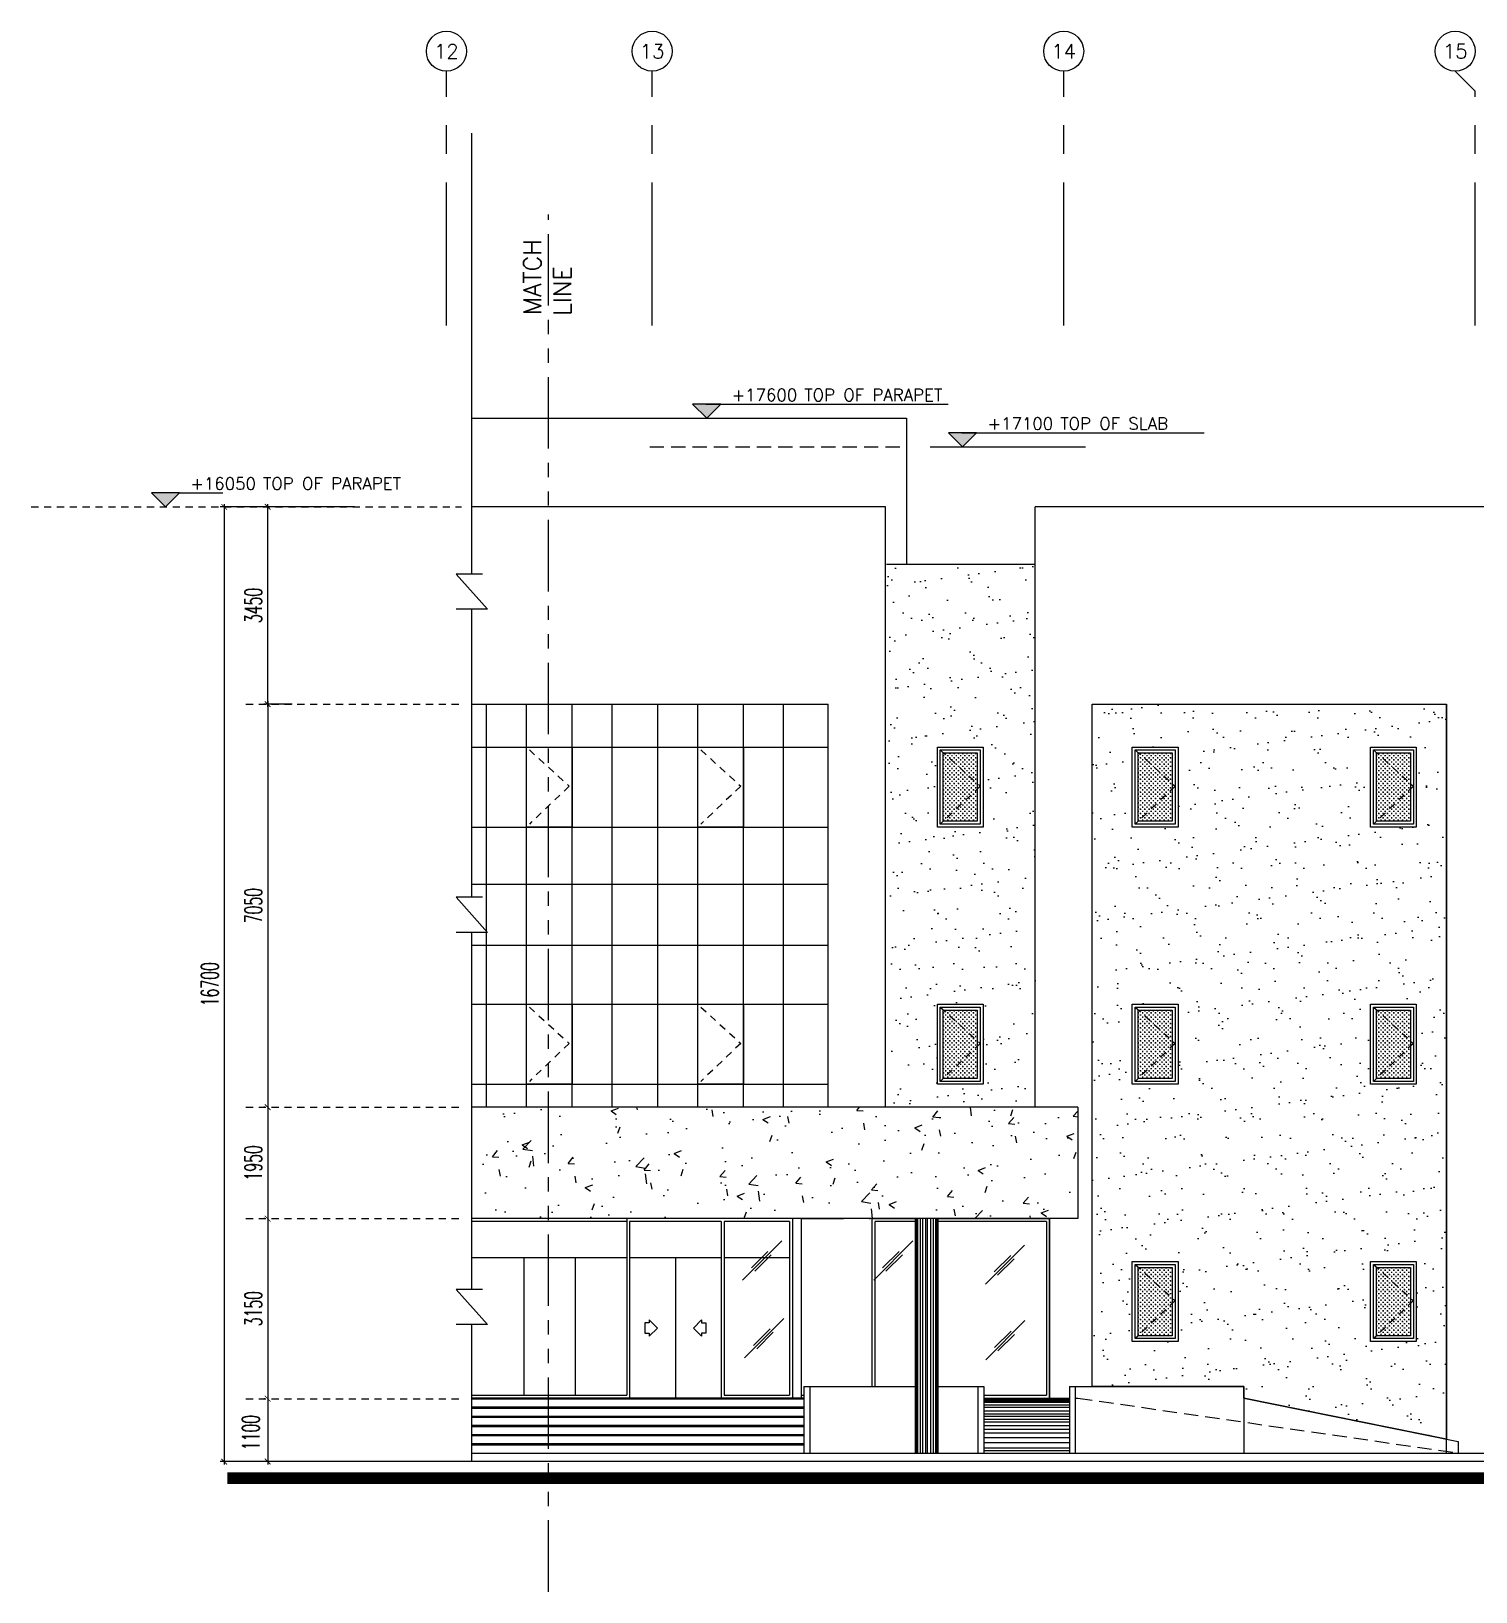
# Model space of a CAD drawing. Extents: x 417691 to 417965, y 43367 to 43436.
# Drawn here: x 417690.77 to 417716.05, y 43369.57 to 43396.87 of the extents above; entities that cross this region are included whole.
import ezdxf
from ezdxf.enums import TextEntityAlignment as Align

# ---------------------------------------------------------------- set-up
doc = ezdxf.new("R2010")
doc.units = 0
doc.header["$MEASUREMENT"] = 0
doc.header["$PDMODE"] = 3
doc.header["$PDSIZE"] = 0.1
for name, pattern in [('CENTERX2', [4, 2.5, -0.5, 0.5, -0.5]), ('HIDDEN', [0.375, 0.25, -0.125]), ('HIDDEN2', [0.1875, 0.125, -0.0625]), ('PHANTOM', [2.5, 1.25, -0.25, 0.25, -0.25, 0.25, -0.25])]:
    doc.linetypes.add(name, pattern=pattern)
doc.layers.get('0').update_dxf_attribs({"linetype": 'CONTINUOUS'})
doc.layers.get('DEFPOINTS').update_dxf_attribs({"linetype": 'CONTINUOUS'})
for name, color, linetype in [('AX', 6, 'CONTINUOUS'), ('AX-CR', 2, 'CONTINUOUS'), ('AX-TXT', 2, 'CONTINUOUS'), ('AXES', 11, 'CENTERX2'), ('AXES3', 1, 'PHANTOM'), ('BORDER', 4, 'CONTINUOUS'), ('DIM-IN', 7, 'CONTINUOUS'), ('DIM-OUT', 4, 'CONTINUOUS'), ('EL', 2, 'CONTINUOUS'), ('EL-LEVS', 4, 'CONTINUOUS'), ('EL-LEVT', 4, 'CONTINUOUS'), ('GAR', 3, 'CONTINUOUS'), ('GLASS', 4, 'CONTINUOUS'), ('Handrail', 4, 'CONTINUOUS'), ('HAT', 11, 'CONTINUOUS'), ('Hatch', 4, 'CONTINUOUS'), ('STR', 5, 'CONTINUOUS'), ('WALL', 2, 'CONTINUOUS'), ('WIN', 4, 'CONTINUOUS')]:
    doc.layers.add(name, color=color, linetype=linetype)
doc.styles.add('ROMANS', font='ROMANS.shx', dxfattribs={"width": 0.6})
doc.styles.add('S', font='ROMANS.SHX')
doc.dimstyles.new('STANDARD in', dxfattribs={"dimtxt": 0.3, "dimasz": 0.1, "dimexe": 0.07, "dimexo": 0.05, "dimgap": 0.1, "dimtad": 1, "dimdec": 0, "dimlfac": 1000, "dimzin": 0, "dimdsep": 46, "dimtxsty": 'ROMANS', "dimblk": 'ARCHTICK', "dimcen": 0.05, "dimdle": 0.05, "dimclrd": 4, "dimclre": 4, "dimclrt": 2, "dimadec": 0, "dimazin": 0, "dimtfac": 1, "dimtdec": 0, "dimtmove": 2, "dimatfit": 3, "dimldrblk": 'ARCHTICK', "dimfxl": 0, "dimtolj": 1, "dimtzin": 0, "dimarcsym": 0})
pattern_1 = [(37.50000000000001, (0, 0), (-0.02204767533836285, 0.6743883191546055), [0, -0.5319999999999999, 0, -0.595, 0, -0.56875]), (7.499999999999999, (0, 0), (0.6194218468437045, 0.987751122830409), [0, -0.287, 0, -0.4795, 0, -0.18375]), (327.5, (-0.4305, 0), (1.089949651613023, 0.001980668737937496), [0, -0.175, 0, -0.63, 0, -0.8225]), (317.5, (-0.4305, 0), (1.052144311600303, 0.3071864477269872), [0, -0.0875, 0, -0.413, 0, -0.4725])]

# ---------------------------------------------------------------- blocks, each defined once
blk = doc.blocks.new('Arrow')
blk.add_lwpolyline([(-1.122741336116334, 0.7767392760629264), (-1.122741336116334, 0.5958897296550276), (-1.048470109461661, 0.5958897296550276), (-1.048470109461661, 0.5423145028589715), (-0.9044701094617125, 0.686314502858977), (-1.048470109461661, 0.8303145028589825), (-1.048470109461661, 0.7767392760629264)], close=True)
blk = doc.blocks.new('_ARCHTICK')
at = {"color": 0, "linetype": 'ByBlock', "const_width": 0.15}
blk.add_lwpolyline([(-0.5, -0.5), (0.5, 0.5)], dxfattribs=at)
blk = doc.blocks.new('*D50')
at = {"layer": 'DEFPOINTS', "color": 0}
for p in [(417694.909314493, 43388.54976233968), (417695.3878604054, 43388.54976233968), (417695.3878604054, 43385.09976233969)]:
    blk.add_point(p, dxfattribs=at)
at = {"layer": 'WIN', "color": 4, "lineweight": -2}
for p, q in [((417695.3378604054, 43388.54976233968), (417694.839314493, 43388.54976233968)), ((417694.909314493, 43385.04976233969), (417694.909314493, 43388.59976233968)), ((417695.3378604054, 43385.09976233969), (417694.839314493, 43385.09976233969))]:
    blk.add_line(p, q, dxfattribs=at)
at = {"layer": 'WIN', "color": 4, "lineweight": -2, "xscale": 0.1, "yscale": 0.1, "zscale": 0.1}
for p, rotation in [((417694.909314493, 43388.54976233968), 90), ((417694.909314493, 43385.09976233969), 270)]:
    blk.add_blockref('_ARCHTICK', p, dxfattribs=dict(at, rotation=rotation))
at = {"layer": 'WIN', "color": 2, "insert": (417694.659314493, 43386.82476233975), "char_height": 0.3, "attachment_point": 5, "rotation": 90, "style": 'ROMANS'}
blk.add_mtext('\\A1;3450', dxfattribs=at)
blk = doc.blocks.new('AXU')
at = {"layer": 'AX-CR'}
blk.add_circle((0, 350), 350.0000000000014, dxfattribs=at)
at = {"layer": 'AX-TXT', "style": 'ROMANS'}
blk.add_attdef('AX', text='', height=250, dxfattribs=at).set_placement((0, 350), align=Align.MIDDLE)
blk = doc.blocks.new('*D51')
at = {"layer": 'DEFPOINTS', "color": 0}
for p in [(417694.909314493, 43385.09976233969), (417694.909314493, 43378.04976233967), (417694.909314493, 43378.04976233967)]:
    blk.add_point(p, dxfattribs=at)
at = {"layer": 'DIM-OUT', "color": 4, "lineweight": -2}
for p, q in [((417694.859314493, 43385.09976233969), (417694.839314493, 43385.09976233969)), ((417694.909314493, 43385.14976233969), (417694.909314493, 43377.99976233966)), ((417694.859314493, 43378.04976233967), (417694.839314493, 43378.04976233967))]:
    blk.add_line(p, q, dxfattribs=at)
at = {"layer": 'DIM-OUT', "color": 4, "lineweight": -2, "xscale": 0.1, "yscale": 0.1, "zscale": 0.1}
for p, rotation in [((417694.909314493, 43385.09976233969), 90), ((417694.909314493, 43378.04976233967), 270)]:
    blk.add_blockref('_ARCHTICK', p, dxfattribs=dict(at, rotation=rotation))
at = {"layer": 'DIM-OUT', "color": 2, "insert": (417694.659314493, 43381.57476233975), "char_height": 0.3, "attachment_point": 5, "rotation": 90, "style": 'ROMANS'}
blk.add_mtext('\\A1;7050', dxfattribs=at)
blk = doc.blocks.new('*D52')
at = {"layer": 'DEFPOINTS', "color": 0}
for p in [(417694.909314493, 43378.04976233968), (417694.909314493, 43376.09976233968), (417694.909314493, 43376.09976233968)]:
    blk.add_point(p, dxfattribs=at)
at = {"layer": 'DIM-OUT', "color": 4, "lineweight": -2}
for p, q in [((417694.859314493, 43378.04976233968), (417694.8393144929, 43378.04976233968)), ((417694.909314493, 43378.09976233968), (417694.909314493, 43376.04976233968)), ((417694.859314493, 43376.09976233968), (417694.8393144929, 43376.09976233968))]:
    blk.add_line(p, q, dxfattribs=at)
at = {"layer": 'DIM-OUT', "color": 4, "lineweight": -2, "xscale": 0.1, "yscale": 0.1, "zscale": 0.1}
for p, rotation in [((417694.909314493, 43378.04976233968), 90), ((417694.909314493, 43376.09976233968), 270)]:
    blk.add_blockref('_ARCHTICK', p, dxfattribs=dict(at, rotation=rotation))
at = {"layer": 'DIM-OUT', "color": 2, "insert": (417694.659314493, 43377.07476233975), "char_height": 0.3, "attachment_point": 5, "rotation": 90, "style": 'ROMANS'}
blk.add_mtext('\\A1;1950', dxfattribs=at)
blk = doc.blocks.new('*D53')
at = {"layer": 'DEFPOINTS', "color": 0}
for p in [(417694.909314493, 43376.09976233968), (417694.909314493, 43372.94976233968), (417694.909314493, 43372.94976233968)]:
    blk.add_point(p, dxfattribs=at)
at = {"layer": 'DIM-OUT', "color": 4, "lineweight": -2}
for p, q in [((417694.859314493, 43376.09976233968), (417694.8393144929, 43376.09976233968)), ((417694.909314493, 43376.14976233968), (417694.909314493, 43372.89976233968)), ((417694.859314493, 43372.94976233968), (417694.8393144929, 43372.94976233968))]:
    blk.add_line(p, q, dxfattribs=at)
at = {"layer": 'DIM-OUT', "color": 4, "lineweight": -2, "xscale": 0.1, "yscale": 0.1, "zscale": 0.1}
for p, rotation in [((417694.909314493, 43376.09976233968), 90), ((417694.909314493, 43372.94976233968), 270)]:
    blk.add_blockref('_ARCHTICK', p, dxfattribs=dict(at, rotation=rotation))
at = {"layer": 'DIM-OUT', "color": 2, "insert": (417694.659314493, 43374.52476233974), "char_height": 0.3, "attachment_point": 5, "rotation": 90, "style": 'ROMANS'}
blk.add_mtext('\\A1;3150', dxfattribs=at)
blk = doc.blocks.new('*D54')
at = {"layer": 'DEFPOINTS', "color": 0}
for p in [(417694.909314493, 43372.9497623397), (417694.909314493, 43371.84976233968), (417694.909314493, 43371.84976233968)]:
    blk.add_point(p, dxfattribs=at)
at = {"layer": 'DIM-OUT', "color": 4, "lineweight": -2}
for p, q in [((417694.859314493, 43372.9497623397), (417694.8393144929, 43372.9497623397)), ((417694.909314493, 43372.9997623397), (417694.909314493, 43371.79976233967)), ((417694.859314493, 43371.84976233968), (417694.8393144929, 43371.84976233968))]:
    blk.add_line(p, q, dxfattribs=at)
at = {"layer": 'DIM-OUT', "color": 4, "lineweight": -2, "xscale": 0.1, "yscale": 0.1, "zscale": 0.1}
for p, rotation in [((417694.909314493, 43372.9497623397), 90), ((417694.909314493, 43371.84976233968), 270)]:
    blk.add_blockref('_ARCHTICK', p, dxfattribs=dict(at, rotation=rotation))
at = {"layer": 'DIM-OUT', "color": 2, "insert": (417694.6149720095, 43372.356808053), "char_height": 0.3, "attachment_point": 5, "rotation": 90, "style": 'ROMANS'}
blk.add_mtext('\\A1;1100', dxfattribs=at)
blk = doc.blocks.new('*D79')
at = {"layer": 'DEFPOINTS', "color": 0}
for p in [(417696.4774903163, 43388.5497623397), (417694.1484901819, 43371.84976233968), (417696.4774903163, 43371.84976233968)]:
    blk.add_point(p, dxfattribs=at)
at = {"layer": 'EL', "color": 4, "lineweight": -2}
for p, q in [((417696.4274903163, 43388.5497623397), (417694.0784901819, 43388.5497623397)), ((417694.1484901819, 43388.59976233971), (417694.1484901819, 43371.79976233968)), ((417696.4274903163, 43371.84976233968), (417694.0784901819, 43371.84976233968))]:
    blk.add_line(p, q, dxfattribs=at)
at = {"layer": 'EL', "color": 4, "lineweight": -2, "xscale": 0.1, "yscale": 0.1, "zscale": 0.1}
for p, rotation in [((417694.1484901819, 43388.5497623397), 90), ((417694.1484901819, 43371.84976233968), 270)]:
    blk.add_blockref('_ARCHTICK', p, dxfattribs=dict(at, rotation=rotation))
at = {"layer": 'EL', "color": 2, "insert": (417693.8984901819, 43380.19976233976), "char_height": 0.3, "attachment_point": 5, "rotation": 90, "style": 'ROMANS'}
blk.add_mtext('\\A1;16700', dxfattribs=at)
blk = doc.blocks.new('EL-LEV1')
at = {"layer": 'EL-LEVS'}
blk.add_lwpolyline([(0, 0), (300, 300), (-300, 300)], close=True, dxfattribs=at)
blk.add_solid([(-300, 300), (300, 300), (0, 0)], dxfattribs=at)
at = {"layer": 'EL-LEVT', "style": 'S'}
for tag, p in [('+0000', (534.4857658797991, 369.2273060267325)), ('ELEVATION', (2089.131969895971, 369.2273060267325))]:
    blk.add_attdef(tag, p, '', height=260, dxfattribs=at)

msp = doc.modelspace()

# ---------------------------------------------------------------- hatches: boundary and pattern name
at = {"layer": 'Hatch'}
h = msp.add_hatch(dxfattribs=at)
h.set_pattern_fill('AR-SAND', color=256, scale=0.35, style=0)
h.set_pattern_definition(pattern_1)
h.paths.add_polyline_path([(417705.7165934142, 43387.54976229189), (417708.3365933997, 43387.54976229522), (417708.3365934117, 43378.04976233937), (417705.7165934264, 43378.04976234001)])
h.paths.add_polyline_path([(417706.62659341, 43384.34976233967), (417707.4265934101, 43384.34976233967), (417707.4265934101, 43382.94976233967), (417706.62659341, 43382.94976233967)], flags=16)
h.paths.add_polyline_path([(417706.6265934099, 43379.84976233967), (417707.42659341, 43379.84976233967), (417707.4265934101, 43378.44976233967), (417706.62659341, 43378.44976233967)], flags=16)
h = msp.add_hatch(dxfattribs=at)
h.set_pattern_fill('AR-SAND', color=256, scale=0.35, style=0)
h.set_pattern_definition(pattern_1)
h.paths.add_polyline_path([(417709.3365934027, 43385.09976233968), (417715.5365934055, 43385.09976233968), (417715.5365934056, 43372.24147601584), (417711.9865933817, 43372.95964805609), (417711.9865933817, 43373.16393679451), (417709.3365934027, 43373.1639367945)])
h.paths.add_polyline_path([(417714.2060170696, 43379.84976233967), (417715.0060170697, 43379.84976233967), (417715.0060170697, 43378.44976233967), (417714.2060170696, 43378.44976233967)], flags=16)
h.paths.add_polyline_path([(417714.2060170696, 43384.34976233967), (417715.0060170697, 43384.34976233967), (417715.0060170698, 43382.94976233967), (417714.2060170697, 43382.94976233967)], flags=16)
h.paths.add_polyline_path([(417710.0365934026, 43384.34976233967), (417710.8365934027, 43384.34976233967), (417710.8365934028, 43382.94976233967), (417710.0365934027, 43382.94976233967)], flags=16)
h.paths.add_polyline_path([(417710.0365934026, 43379.84976233967), (417710.8365934027, 43379.84976233967), (417710.8365934027, 43378.44976233967), (417710.0365934026, 43378.44976233967)], flags=16)
h.paths.add_polyline_path([(417710.0365934026, 43375.34976233967), (417710.8365934027, 43375.34976233967), (417710.8365934027, 43373.94976233967), (417710.0365934026, 43373.94976233967)], flags=16)
h.paths.add_polyline_path([(417714.2060170695, 43375.34976233967), (417715.0060170696, 43375.34976233967), (417715.0060170697, 43373.94976233967), (417714.2060170696, 43373.94976233967)], flags=16)
h = msp.add_hatch(dxfattribs=at)
h.set_pattern_fill('CROSS', color=11, scale=0.15, style=0)
h.set_pattern_definition([(0, (-27.44999998353887, 0), (0.0375, 0.0375), [0.01875, -0.05624999999999999]), (90, (-27.44062498353887, -0.009375000000000355), (-0.03749999999999999, 0.0375), [0.01875, -0.05624999999999999])])
h.paths.add_polyline_path([(417706.7287740954, 43384.24758165431), (417707.3244127247, 43384.24758165431), (417707.3244127248, 43383.05194302503), (417706.7287740954, 43383.05194302503)])
h = msp.add_hatch(dxfattribs=at)
h.set_pattern_fill('CROSS', color=11, scale=0.15, style=0)
h.set_pattern_definition([(0, (-24.03999999089865, 0), (0.0375, 0.0375), [0.01875, -0.05624999999999999]), (90, (-24.03062499089865, -0.009375000000000355), (-0.03749999999999999, 0.0375), [0.01875, -0.05624999999999999])])
h.paths.add_polyline_path([(417710.138774088, 43384.24758165431), (417710.7344127173, 43384.24758165431), (417710.7344127174, 43383.05194302503), (417710.1387740881, 43383.05194302503)])
h = msp.add_hatch(dxfattribs=at)
h.set_pattern_fill('CROSS', color=11, scale=0.15, style=0)
h.set_pattern_definition([(0, (-19.87057632388314, 0), (0.0375, 0.0375), [0.01875, -0.05624999999999999]), (90, (-19.86120132388314, -0.009375000000000355), (-0.03749999999999999, 0.0375), [0.01875, -0.05624999999999999])])
h.paths.add_polyline_path([(417714.308197755, 43384.24758165431), (417714.9038363844, 43384.24758165431), (417714.9038363844, 43383.05194302503), (417714.3081977551, 43383.05194302503)])
h = msp.add_hatch(dxfattribs=at)
h.set_pattern_fill('CROSS', color=11, scale=0.15, style=0)
h.set_pattern_definition([(0, (-27.44999998359708, -4.5), (0.0375, 0.0375), [0.01875, -0.05624999999999999]), (90, (-27.44062498359708, -4.509375), (-0.03749999999999999, 0.0375), [0.01875, -0.05624999999999999])])
h.paths.add_polyline_path([(417706.7287740953, 43379.74758165431), (417707.3244127246, 43379.74758165431), (417707.3244127247, 43378.55194302503), (417706.7287740954, 43378.55194302503)])
h = msp.add_hatch(dxfattribs=at)
h.set_pattern_fill('CROSS', color=11, scale=0.15, style=0)
h.set_pattern_definition([(0, (-24.03999999095686, -4.5), (0.0375, 0.0375), [0.01875, -0.05624999999999999]), (90, (-24.03062499095686, -4.509375), (-0.03749999999999999, 0.0375), [0.01875, -0.05624999999999999])])
h.paths.add_polyline_path([(417710.1387740879, 43379.74758165431), (417710.7344127173, 43379.74758165431), (417710.7344127173, 43378.55194302503), (417710.138774088, 43378.55194302503)])
h = msp.add_hatch(dxfattribs=at)
h.set_pattern_fill('CROSS', color=11, scale=0.15, style=0)
h.set_pattern_definition([(0, (-19.87057632394135, -4.5), (0.0375, 0.0375), [0.01875, -0.05624999999999999]), (90, (-19.86120132394135, -4.509375), (-0.03749999999999999, 0.0375), [0.01875, -0.05624999999999999])])
h.paths.add_polyline_path([(417714.308197755, 43379.74758165431), (417714.9038363843, 43379.74758165431), (417714.9038363844, 43378.55194302503), (417714.308197755, 43378.55194302503)])
h = msp.add_hatch(dxfattribs=at)
h.set_pattern_fill('AR-CONC', color=256, scale=0.185, style=0)
h.set_pattern_definition([(50, (0, 0), (1.326931337811394, -0.116091449717801), [0.13875, -1.52625]), (355, (0, 0), (-0.25668996718405, 1.391555447345022), [0.111, -1.221]), (100.4514, (0.110577608, -0.009674279), (1.07024235617094, 1.275463152812764), [0.1179193515, -1.2971129072]), (46.18420000000001, (0, 0.37), (1.974395939957442, -0.3062101765086836), [0.208125, -2.289375]), (96.6356, (0.16453297825, 0.34448238205), (1.729126005265101, 1.802118061165817), [0.1768790328, -1.94566905]), (351.1842, (0, 0.37), (1.72912459849721, 1.80211941171185), [0.1665, -1.8315]), (21, (0.185, 0.2775), (1.104278046419154, -0.7448449477308768), [0.13875, -1.52625]), (326.0000000000001, (0.185, 0.2775), (0.4501333640549262, 1.341527583336678), [0.111, -1.221]), (71.4514, (0.27702313105, 0.2154295289), (1.554411862875756, 0.596681418913412), [0.1179193515, -1.2971129072]), (37.50000000000001, (0, 0), (0.02249573233698774, 0.6158536295879262), [0, -1.2062, 0, -1.2395, 0, -1.225625]), (7.499999999999999, (0, 0), (0.4866786442679749, 0.7296616669823665), [0, -0.7067, 0, -1.17845, 0, -0.467125]), (327.5, (-0.41255, 0), (0.9875715069189567, -0.04172651270860263), [0, -0.4625, 0, -1.443, 0, -1.91475]), (317.5, (-0.59755, 0), (1.078894413283415, 0.1851942173147877), [0, -0.60125, 0, -0.9582999999999999, 0, -1.35975])])
h.paths.add_polyline_path([(417698.481963867, 43378.04976233968), (417709.0865934027, 43378.04976233969), (417709.0865933936, 43376.09976233969), (417698.481963858, 43376.09976233949)])
h = msp.add_hatch(dxfattribs=at)
h.set_pattern_fill('CROSS', color=11, scale=0.15, style=0)
h.set_pattern_definition([(0, (-24.03999999095686, -9.00000000098953), (0.0375, 0.0375), [0.01875, -0.05624999999999999]), (90, (-24.03062499095686, -9.00937500098953), (-0.03749999999999999, 0.0375), [0.01875, -0.05624999999999999])])
h.paths.add_polyline_path([(417710.1387740879, 43375.24758165332), (417710.7344127173, 43375.24758165332), (417710.7344127173, 43374.05194302404), (417710.138774088, 43374.05194302404)])
h = msp.add_hatch(dxfattribs=at)
h.set_pattern_fill('CROSS', color=11, scale=0.15, style=0)
h.set_pattern_definition([(0, (-19.87057632399956, -9), (0.0375, 0.0375), [0.01875, -0.05624999999999999]), (90, (-19.86120132399956, -9.009375), (-0.03749999999999999, 0.0375), [0.01875, -0.05624999999999999])])
h.paths.add_polyline_path([(417714.3081977549, 43375.24758165431), (417714.9038363842, 43375.24758165431), (417714.9038363843, 43374.05194302503), (417714.308197755, 43374.05194302503)])

# ---------------------------------------------------------------- linework, layer by layer
for p, q in [((417698.4819638579, 43390.0997623397), (417706.0834757891, 43390.0997623397)), ((417706.0834757891, 43390.0997623397), (417706.0834757892, 43387.54976229528)), ((417704.2923132483, 43373.1639367945), (417704.2923132481, 43371.99976233969)), ((417704.392313248, 43373.1639367945), (417704.392313248, 43372.85596972892))]:
    msp.add_line(p, q)
at = {"layer": 'AXES'}
for p, q in [((417698.0365933935, 43391.72540811268), (417698.0365933935, 43396.17106512768)), ((417701.6365933936, 43391.72540811268), (417701.6365933936, 43396.17106512768)), ((417708.8365933936, 43391.72540811268), (417708.8365933936, 43396.17106512768)), ((417716.0365933935, 43395.82106512767), (417715.6865933936, 43396.17106512768)), ((417716.0365933935, 43391.72540811268), (417716.0365933935, 43395.82106512767))]:
    msp.add_line(p, q, dxfattribs=at)
at = {"layer": 'AXES3'}
msp.add_line((417699.8221697057, 43369.57215759297), (417699.8221697057, 43393.66567020769), dxfattribs=at)
at = {"layer": 'DIM-IN'}
for p, q in [((417703.9036829481, 43375.70973794854), (417703.2179933154, 43375.02484304654)), ((417703.6629731983, 43375.5270758242), (417703.3740915422, 43375.23852898885)), ((417706.19783782, 43375.70973794854), (417705.5121481873, 43375.02484304654)), ((417705.9571280702, 43375.5270758242), (417705.6682464141, 43375.23852898885)), ((417708.152100633, 43375.63826633813), (417707.4664110002, 43374.95337143613)), ((417703.7202782899, 43375.46877722364), (417703.4313966337, 43375.18023038829)), ((417706.0144331618, 43375.46877722364), (417705.7255515057, 43375.18023038829)), ((417707.9113908831, 43375.45560421378), (417707.622509227, 43375.16705737844)), ((417707.9686959748, 43375.39730561322), (417707.6798143187, 43375.10875877787)), ((417703.9394602058, 43374.35177222962), (417703.2537705731, 43373.66687732763)), ((417703.698750456, 43374.16911010529), (417703.4098687999, 43373.88056326994)), ((417708.1578994701, 43374.31558215213), (417707.4722098373, 43373.63068725014)), ((417703.7560555477, 43374.11081150472), (417703.4671738915, 43373.82226466938)), ((417707.9171897203, 43374.13292002778), (417707.6283080641, 43373.84437319245)), ((417707.9744948119, 43374.07462142722), (417707.6856131558, 43373.78607459189))]:
    msp.add_line(p, q, dxfattribs=at)
at = {"layer": 'EL', "color": 4, "linetype": 'HIDDEN'}
for p, q in [((417701.5928855314, 43389.59976233975), (417706.0834757891, 43389.59976233974)), ((417709.0865934027, 43372.9595754238), (417715.7404307341, 43371.9997623397))]:
    msp.add_line(p, q, dxfattribs=at)
at = {"layer": 'EL'}
for p, q in [((417706.5018236885, 43389.59976233974), (417709.2175846256, 43389.59976233974)), ((417704.0923132482, 43376.09976233971), (417704.0923132481, 43372.9595754238)), ((417704.2412229055, 43376.09976233971), (417704.2412229055, 43372.9595754238)), ((417705.4865934055, 43373.16393679451), (417705.4865934055, 43376.09976233969)), ((417708.5865934027, 43372.9595754238), (417708.5865934027, 43376.0997623397)), ((417709.0365933817, 43372.9595754238), (417709.0865934027, 43372.9595754238))]:
    msp.add_line(p, q, dxfattribs=at)
at = {"layer": 'EL', "color": 6}
for p, q in [((417705.716593413, 43388.5497623397), (417698.481963858, 43388.5497623397)), ((417705.7165934264, 43378.04976234001), (417705.7165934129, 43388.5497623397)), ((417716.3754407337, 43388.54976233968), (417708.3365933984, 43388.5497623397)), ((417708.3365934117, 43378.04976233937), (417708.3365933984, 43388.54976233969)), ((417698.4819638579, 43385.09976233965), (417704.7165934174, 43385.09976233966)), ((417704.7165934264, 43378.04976233937), (417704.7165934174, 43385.09976233966)), ((417709.3365934027, 43385.09976233968), (417715.5365934056, 43385.09976233968)), ((417709.3365934027, 43373.1639367945), (417709.3365934027, 43385.09976233968)), ((417715.5365934056, 43371.9997623397), (417715.5365934056, 43385.09976233968)), ((417706.2365933817, 43376.0997623397), (417706.2365933817, 43371.9997623397)), ((417706.6365933818, 43376.0997623397), (417706.6365933818, 43371.9997623397))]:
    msp.add_line(p, q, dxfattribs=at)
at = {"layer": 'EL', "color": 1}
for p, q in [((417709.0865934027, 43378.04976233969), (417698.481963867, 43378.04976233968)), ((417709.0865934027, 43378.04976233969), (417709.0865933936, 43376.09976233969)), ((417709.0865933936, 43376.09976233969), (417698.481963858, 43376.09976233972))]:
    msp.add_line(p, q, dxfattribs=at)
at = {"layer": 'EL', "color": 4}
for p, q in [((417704.2412229054, 43376.0997623397), (417704.9865933817, 43376.09976233971)), ((417705.4865934055, 43376.09976233971), (417706.2365933817, 43376.09976233971)), ((417706.6365933818, 43376.0997623397), (417708.5865934027, 43376.0997623397)), ((417708.5865934027, 43376.09976233969), (417708.5865934027, 43372.9595754238)), ((417701.2423132482, 43376.04867199701), (417701.2423132482, 43372.9595754238)), ((417702.8423132482, 43376.04867199702), (417702.8423132483, 43372.9595754238))]:
    msp.add_line(p, q, dxfattribs=at)
at = {"layer": 'EL', "color": 11}
for p, q in [((417706.2473228961, 43376.0997623397), (417706.2473228961, 43371.9997623397)), ((417706.26340197, 43376.0997623397), (417706.26340197, 43371.9997623397)), ((417706.279511439, 43376.0997623397), (417706.2795114391, 43371.9997623397)), ((417706.3224294963, 43376.0997623397), (417706.3224294964, 43371.9997623397)), ((417706.3653475536, 43376.0997623397), (417706.3653475537, 43371.9997623397)), ((417706.4158644171, 43376.0997623397), (417706.4158644172, 43371.9997623397)), ((417706.4488116836, 43376.0997623397), (417706.4488116836, 43371.9997623397)), ((417706.50783921, 43376.0997623397), (417706.5078392099, 43371.9997623397)), ((417706.5507572673, 43376.0997623397), (417706.5507572672, 43371.9997623397)), ((417706.5936753246, 43376.0997623397), (417706.5936753245, 43371.9997623397)), ((417706.6097847936, 43376.0997623397), (417706.6097847936, 43371.9997623397)), ((417706.6258638675, 43376.0997623397), (417706.6258638675, 43371.9997623397))]:
    msp.add_line(p, q, dxfattribs=at)
at = {"layer": 'EL-LEVS'}
for p, q in [((417702.5776521624, 43390.34499598454), (417706.8135896686, 43390.34499598454)), ((417707.0555350591, 43389.84499598461), (417711.2914725653, 43389.84499598461)), ((417693.3652167777, 43388.79499598453), (417694.1223331317, 43388.79499598453))]:
    msp.add_line(p, q, dxfattribs=at)
at = {"layer": 'EL-LEVS', "color": 11, "linetype": 'HIDDEN2'}
for p, q in [((417690.7720731834, 43388.54976233967), (417698.3025186643, 43388.54976233967)), ((417694.5277245579, 43385.09976233968), (417698.3025186643, 43385.09976233968)), ((417694.5277245579, 43378.04976233967), (417698.3025186643, 43378.04976233967)), ((417694.5277245579, 43376.09976233968), (417698.3025186643, 43376.09976233968)), ((417694.5277245579, 43372.94976233968), (417698.3025186643, 43372.94976233968))]:
    msp.add_line(p, q, dxfattribs=at)
at = {"layer": 'GAR', "color": 4}
for p, q in [((417704.2923132483, 43373.1639367945), (417706.2365933817, 43373.16393679451)), ((417704.392313248, 43373.1639367945), (417704.392313248, 43371.9997623397)), ((417706.6365933818, 43373.1639367945), (417707.4365933816, 43373.1639367945)), ((417708.9365933816, 43373.1639367945), (417711.9865933816, 43373.16393679452)), ((417707.4365933817, 43373.0095754238), (417708.53550306, 43373.00957542381)), ((417707.4365933817, 43372.9595754238), (417708.9365933816, 43372.9595754238)), ((417707.4365933817, 43372.93686812167), (417708.9365933816, 43372.93686812167)), ((417707.4365933817, 43372.91414481721), (417708.9365933816, 43372.91414481722)), ((417707.4365933817, 43372.89143751508), (417708.9365933816, 43372.89143751509)), ((417707.4365933817, 43372.8403420847), (417708.9365933816, 43372.84034208471)), ((417707.4365933817, 43372.80056029961), (417708.9365933816, 43372.80056029961)), ((417707.4365933817, 43372.73810321701), (417708.9365933816, 43372.73810321702)), ((417707.4365933817, 43372.68699178431), (417708.9365933816, 43372.68699178432)), ((417707.4365933817, 43372.64156117773), (417708.9365933816, 43372.64156117773)), ((417707.4365933817, 43372.59046574735), (417708.9365933816, 43372.59046574736)), ((417707.4365933817, 43372.5450511431), (417708.9365933816, 43372.5450511431)), ((417707.4365933817, 43372.48085741671), (417708.9365933816, 43372.48085741672)), ((417707.4365933817, 43372.41666369032), (417708.9365933816, 43372.41666369033)), ((417707.4365933817, 43372.35246996395), (417708.9365933816, 43372.35246996395)), ((417707.4365933817, 43372.26901861993), (417708.9365933816, 43372.26901861994)), ((417707.4365933817, 43372.18556656122), (417708.9365933816, 43372.18556656123)), ((417707.4365933817, 43372.089276329), (417708.9365933816, 43372.089276329)), ((417707.4365933817, 43372.04434093494), (417708.9365933816, 43372.04434093495))]:
    msp.add_line(p, q, dxfattribs=at)
at = {"layer": 'GLASS'}
for p, q in [((417698.7365934055, 43378.04976233969), (417698.7365934055, 43385.09976233966)), ((417699.4365934056, 43378.04976233969), (417699.4365934056, 43385.09976233966)), ((417700.2365934057, 43378.04976233969), (417700.2365934057, 43385.09976233966)), ((417700.9365934055, 43378.04976233969), (417700.9365934055, 43385.09976233966)), ((417701.7365934056, 43378.04976233969), (417701.7365934056, 43385.09976233966)), ((417702.4365934055, 43378.04976233969), (417702.4365934055, 43385.09976233966)), ((417703.2365934056, 43378.04976233969), (417703.2365934056, 43385.09976233966)), ((417703.9365934056, 43378.04976233969), (417703.9365934056, 43385.09976233966)), ((417698.481963858, 43384.34976233967), (417704.7165934184, 43384.34976233967)), ((417698.4819638579, 43382.94976233967), (417704.7165934201, 43382.94976233967)), ((417698.481963858, 43381.94976233967), (417704.7165934215, 43381.94976233967)), ((417704.7165934228, 43380.88029193467), (417698.481963858, 43380.88029193468)), ((417698.481963858, 43379.84976233968), (417704.7165934241, 43379.84976233967)), ((417698.481963858, 43378.44976233967), (417704.716593426, 43378.44976233966))]:
    msp.add_line(p, q, dxfattribs=at)
at = {"layer": 'Handrail'}
for p, q in [((417707.3365933818, 43373.1639367945), (417707.3365933818, 43371.9997623397)), ((417707.4365933817, 43373.1639367945), (417707.4365933817, 43371.9997623397)), ((417708.9365933816, 43373.1639367945), (417708.9365933815, 43371.9997623397)), ((417709.0365933817, 43373.16393679451), (417709.0365933816, 43371.9997623397)), ((417711.9865933816, 43373.16393679452), (417711.9865933816, 43371.99976233969))]:
    msp.add_line(p, q, dxfattribs=at)
at = {"layer": 'HAT', "color": 11}
for p, q in [((417698.4819638578, 43387.37611645042), (417698.481963858, 43395.08943246201)), ((417698.6704087785, 43387.37611645042), (417698.2058195199, 43387.37611645042)), ((417698.2058195199, 43387.37611645042), (417698.758108196, 43386.76166770297)), ((417698.758108196, 43386.76166770297), (417698.2058195199, 43386.76166770297)), ((417698.4819638579, 43381.72022087372), (417698.4819638579, 43386.76166770297)), ((417698.6704087785, 43381.72022087373), (417698.2058195199, 43381.72022087373)), ((417698.2058195199, 43381.72022087373), (417698.758108196, 43381.10577212628)), ((417698.758108196, 43381.10577212628), (417698.2058195199, 43381.10577212628)), ((417698.481963858, 43374.86087301311), (417698.4819638579, 43381.10577212628)), ((417698.6704087785, 43374.8608730131), (417698.2058195199, 43374.8608730131)), ((417698.2058195199, 43374.8608730131), (417698.758108196, 43374.24642426565)), ((417698.758108196, 43374.24642426565), (417698.2058195199, 43374.24642426565)), ((417698.481963858, 43371.84976233968), (417698.481963858, 43374.24642426566))]:
    msp.add_line(p, q, dxfattribs=at)
at = {"layer": 'Hatch'}
msp.add_lwpolyline([(417709.3365934027, 43385.09976233968), (417715.5365934055, 43385.09976233968), (417715.5365934056, 43372.24147601584), (417711.9865933817, 43372.95964805609), (417711.9865933817, 43373.16393679451), (417709.3365934027, 43373.1639367945)], close=True, dxfattribs=at)
at = {"layer": 'STR'}
for p, q in [((417704.2923132483, 43372.9595754238), (417698.481963858, 43372.9595754238)), ((417704.2923132483, 43372.93913928672), (417698.481963858, 43372.93913928672)), ((417704.2923132483, 43372.79957542379), (417698.481963858, 43372.79957542379)), ((417704.2923132483, 43372.77913928672), (417698.481963858, 43372.77913928672)), ((417704.2923132483, 43372.63957542379), (417698.481963858, 43372.6395754238)), ((417704.2923132483, 43372.61913928672), (417698.481963858, 43372.61913928672)), ((417704.2923132483, 43372.47957542379), (417698.481963858, 43372.47957542379)), ((417704.2923132483, 43372.45913928672), (417698.481963858, 43372.45913928672)), ((417704.2923132483, 43372.31957542378), (417698.481963858, 43372.31957542379)), ((417704.2923132483, 43372.29913928671), (417698.481963858, 43372.29913928671)), ((417704.2923132483, 43372.15957542378), (417698.481963858, 43372.15957542379)), ((417704.2923132483, 43372.13913928671), (417698.481963858, 43372.13913928671))]:
    msp.add_line(p, q, dxfattribs=at)
at = {"layer": 'WALL'}
msp.add_line((417705.7365934221, 43387.54976229527), (417708.3365933984, 43387.54976229526), dxfattribs=at)
at = {"layer": 'WALL', "color": 4}
msp.add_line((417775.4951676345, 43371.84976233969), (417694.2057560869, 43371.84976233968), dxfattribs=at)
at = {"layer": 'WALL', "const_width": 0.2043613707165109}
msp.add_lwpolyline([(417775.4694734837, 43371.55991914963), (417694.2057560869, 43371.55991914963)], dxfattribs=at)
at = {"layer": 'WIN', "linetype": 'HIDDEN2'}
for p, q in [((417699.4876837482, 43384.29867199699), (417700.185503063, 43383.66502713718)), ((417702.4876837482, 43384.29867199699), (417703.185503063, 43383.66502713718)), ((417706.6776837527, 43384.29867199699), (417707.3755030675, 43383.66502713718)), ((417710.0876837453, 43384.29867199699), (417710.7855030601, 43383.66502713718)), ((417714.2571074123, 43384.29867199699), (417714.9549267271, 43383.66502713718)), ((417700.185503063, 43383.66502713718), (417699.4876837483, 43383.00085268235)), ((417703.185503063, 43383.66502713718), (417702.4876837482, 43383.00085268235)), ((417707.3755030675, 43383.66502713718), (417706.6776837527, 43383.00085268235)), ((417710.7855030601, 43383.66502713718), (417710.0876837454, 43383.00085268235)), ((417714.9549267271, 43383.66502713718), (417714.2571074124, 43383.00085268235)), ((417699.4876837482, 43379.79867199699), (417700.185503063, 43379.16502713718)), ((417702.4876837481, 43379.79867199699), (417703.1855030629, 43379.16502713718)), ((417706.6776837526, 43379.79867199699), (417707.3755030674, 43379.16502713718)), ((417710.0876837453, 43379.79867199699), (417710.78550306, 43379.16502713718)), ((417714.2571074123, 43379.79867199699), (417714.954926727, 43379.16502713718)), ((417700.185503063, 43379.16502713718), (417699.4876837482, 43378.50085268235)), ((417703.1855030629, 43379.16502713718), (417702.4876837482, 43378.50085268235)), ((417707.3755030674, 43379.16502713718), (417706.6776837527, 43378.50085268235)), ((417710.78550306, 43379.16502713718), (417710.0876837453, 43378.50085268235)), ((417714.954926727, 43379.16502713718), (417714.2571074123, 43378.50085268235)), ((417710.0876837453, 43375.29867199699), (417710.78550306, 43374.66502713718)), ((417714.2571074122, 43375.29867199699), (417714.954926727, 43374.66502713718)), ((417710.78550306, 43374.66502713718), (417710.0876837453, 43374.00085268235)), ((417714.954926727, 43374.66502713718), (417714.2571074123, 43374.00085268235))]:
    msp.add_line(p, q, dxfattribs=at)
at = {"layer": 'WIN'}
for p, q in [((417701.1912229055, 43376.09976233971), (417701.1912229054, 43373.01066576647)), ((417701.1912229055, 43376.04867199709), (417698.4819638581, 43376.04867199707)), ((417702.8423132482, 43376.04867199702), (417701.2423132482, 43376.04867199701)), ((417704.0412229054, 43376.04867199702), (417702.8934035908, 43376.04867199702)), ((417702.8934035908, 43376.04867199702), (417702.8934035909, 43373.01066576647)), ((417704.0412229054, 43376.04867199702), (417704.0412229054, 43373.01066576647)), ((417706.2365933817, 43376.04867199702), (417705.5365934054, 43376.04867199702)), ((417705.5365934055, 43373.16393679451), (417705.5365934054, 43376.04867199702)), ((417708.53550306, 43376.04867199701), (417706.6365933818, 43376.04867199701)), ((417708.53550306, 43376.04867199701), (417708.53550306, 43373.00957542381)), ((417701.1912229055, 43375.41191187244), (417698.4819638581, 43375.41191187246)), ((417699.3912229055, 43375.41191187246), (417699.3912229054, 43373.01066576655)), ((417700.2912229055, 43375.41191187245), (417700.2912229054, 43373.01066576651)), ((417702.8423132482, 43375.41191187238), (417701.2423132482, 43375.41191187238)), ((417702.0423132483, 43375.41191187238), (417702.0423132483, 43372.9595754238)), ((417704.0412229054, 43375.4119118724), (417702.8934035908, 43375.41191187241)), ((417698.481963858, 43373.01066576647), (417701.1912229054, 43373.01066576647)), ((417702.8934035909, 43373.01066576647), (417704.0412229054, 43373.01066576647)), ((417704.2412229055, 43373.01066576647), (417704.2923132483, 43373.01066576647)), ((417711.9865933817, 43372.95964805609), (417715.7404307341, 43372.20023932032)), ((417698.481963858, 43371.9997623397), (417765.9279640983, 43371.9997623397)), ((417715.7404307341, 43372.20023932032), (417715.7404307341, 43371.9997623397))]:
    msp.add_line(p, q, dxfattribs=at)
at = {"layer": 'WIN', "color": 4}
for points in [[(417699.4365934056, 43384.34976233967), (417700.2365934057, 43384.34976233967), (417700.2365934057, 43382.94976233967), (417699.4365934056, 43382.94976233967)], [(417702.4365934055, 43384.34976233967), (417703.2365934056, 43384.34976233967), (417703.2365934057, 43382.94976233967), (417702.4365934056, 43382.94976233967)], [(417706.62659341, 43384.34976233967), (417707.4265934101, 43384.34976233967), (417707.4265934101, 43382.94976233967), (417706.62659341, 43382.94976233967)], [(417710.0365934026, 43384.34976233967), (417710.8365934027, 43384.34976233967), (417710.8365934028, 43382.94976233967), (417710.0365934027, 43382.94976233967)], [(417714.2060170696, 43384.34976233967), (417715.0060170697, 43384.34976233967), (417715.0060170698, 43382.94976233967), (417714.2060170697, 43382.94976233967)], [(417699.4365934055, 43379.84976233967), (417700.2365934056, 43379.84976233967), (417700.2365934057, 43378.44976233967), (417699.4365934056, 43378.44976233967)], [(417702.4365934054, 43379.84976233967), (417703.2365934055, 43379.84976233967), (417703.2365934056, 43378.44976233967), (417702.4365934055, 43378.44976233967)], [(417706.6265934099, 43379.84976233967), (417707.42659341, 43379.84976233967), (417707.4265934101, 43378.44976233967), (417706.62659341, 43378.44976233967)], [(417710.0365934026, 43379.84976233967), (417710.8365934027, 43379.84976233967), (417710.8365934027, 43378.44976233967), (417710.0365934026, 43378.44976233967)], [(417714.2060170696, 43379.84976233967), (417715.0060170697, 43379.84976233967), (417715.0060170697, 43378.44976233967), (417714.2060170696, 43378.44976233967)], [(417710.0365934026, 43375.34976233967), (417710.8365934027, 43375.34976233967), (417710.8365934027, 43373.94976233967), (417710.0365934026, 43373.94976233967)], [(417714.2060170695, 43375.34976233967), (417715.0060170696, 43375.34976233967), (417715.0060170697, 43373.94976233967), (417714.2060170696, 43373.94976233967)]]:
    msp.add_lwpolyline(points, close=True, dxfattribs=at)
at = {"layer": 'WIN'}
for points in [[(417706.6776837527, 43384.29867199699), (417707.3755030674, 43384.29867199699), (417707.3755030675, 43383.00085268235), (417706.6776837527, 43383.00085268235)], [(417706.7287740954, 43384.24758165431), (417707.3244127247, 43384.24758165431), (417707.3244127248, 43383.05194302503), (417706.7287740954, 43383.05194302503)], [(417710.0876837453, 43384.29867199699), (417710.78550306, 43384.29867199699), (417710.7855030601, 43383.00085268235), (417710.0876837454, 43383.00085268235)], [(417710.138774088, 43384.24758165431), (417710.7344127173, 43384.24758165431), (417710.7344127174, 43383.05194302503), (417710.1387740881, 43383.05194302503)], [(417714.2571074123, 43384.29867199699), (417714.954926727, 43384.29867199699), (417714.9549267271, 43383.00085268235), (417714.2571074124, 43383.00085268235)], [(417714.308197755, 43384.24758165431), (417714.9038363844, 43384.24758165431), (417714.9038363844, 43383.05194302503), (417714.3081977551, 43383.05194302503)], [(417706.6776837526, 43379.79867199699), (417707.3755030673, 43379.79867199699), (417707.3755030674, 43378.50085268235), (417706.6776837527, 43378.50085268235)], [(417706.7287740953, 43379.74758165431), (417707.3244127246, 43379.74758165431), (417707.3244127247, 43378.55194302503), (417706.7287740954, 43378.55194302503)], [(417710.0876837453, 43379.79867199699), (417710.78550306, 43379.79867199699), (417710.78550306, 43378.50085268235), (417710.0876837453, 43378.50085268235)], [(417710.1387740879, 43379.74758165431), (417710.7344127173, 43379.74758165431), (417710.7344127173, 43378.55194302503), (417710.138774088, 43378.55194302503)], [(417714.2571074123, 43379.79867199699), (417714.954926727, 43379.79867199699), (417714.954926727, 43378.50085268235), (417714.2571074123, 43378.50085268235)], [(417714.308197755, 43379.74758165431), (417714.9038363843, 43379.74758165431), (417714.9038363844, 43378.55194302503), (417714.308197755, 43378.55194302503)], [(417710.0876837453, 43375.29867199699), (417710.78550306, 43375.29867199699), (417710.78550306, 43374.00085268235), (417710.0876837453, 43374.00085268235)], [(417710.1387740879, 43375.24758165431), (417710.7344127173, 43375.24758165431), (417710.7344127173, 43374.05194302503), (417710.138774088, 43374.05194302503)], [(417714.2571074122, 43375.29867199699), (417714.9549267269, 43375.29867199699), (417714.954926727, 43374.00085268235), (417714.2571074123, 43374.00085268235)], [(417714.3081977549, 43375.24758165431), (417714.9038363842, 43375.24758165431), (417714.9038363843, 43374.05194302503), (417714.308197755, 43374.05194302503)]]:
    msp.add_lwpolyline(points, close=True, dxfattribs=at)

# ---------------------------------------------------------------- block references
msp.add_blockref('Arrow', (417702.6323436947, 43373.49942914522))
at = {"xscale": -1}
msp.add_blockref('Arrow', (417701.4522828018, 43373.49942914522), dxfattribs=at)
at = {"layer": 'AX', "xscale": 0.001000000047497451, "yscale": 0.0009999999892897904, "zscale": 0.001}
for p, values in [((417698.0365933935, 43396.17106512768), {'AX': '12'}), ((417698.0365933935, 43396.17106512768), {'AX': '12'}), ((417701.6365933936, 43396.17106512768), {'AX': '13'}), ((417701.6365933936, 43396.17106512768), {'AX': '13'})]:
    msp.add_blockref('AXU', p, dxfattribs=at).add_auto_attribs(values)
at = {"layer": 'AXES', "xscale": 0.001000000047497451, "yscale": 0.0009999999892897904, "zscale": 0.001}
for p, values in [((417698.0365933935, 43396.17106512768), {'AX': '12'}), ((417698.0365933935, 43396.17106512768), {'AX': '12'}), ((417701.6365933936, 43396.17106512768), {'AX': '13'}), ((417701.6365933936, 43396.17106512768), {'AX': '13'}), ((417708.8365933936, 43396.17106512768), {'AX': '14'}), ((417715.6865933936, 43396.17106512768), {'AX': '15'})]:
    msp.add_blockref('AXU', p, dxfattribs=at).add_auto_attribs(values)
at = {"layer": 'EL-LEVS', "xscale": 0.0008174454828660436, "yscale": 0.0008174454828660436, "zscale": 0.0008174454828660436}
for p, values in [((417702.5899500441, 43390.09976233968), {'+0000': '+17600', 'ELEVATION': 'TOP OF PARAPET'}), ((417707.0678329408, 43389.59976233975), {'+0000': '+17100', 'ELEVATION': 'TOP OF SLAB'}), ((417693.1199831328, 43388.54976233967), {'+0000': '+16050', 'ELEVATION': 'TOP OF PARAPET'})]:
    msp.add_blockref('EL-LEV1', p, dxfattribs=at).add_auto_attribs(values)

# ---------------------------------------------------------------- texts
at = {"layer": 'BORDER', "color": 2, "style": 'ROMANS'}
for s, p in [('MATCH', (417699.6937832148, 43392.57005109688)), ('LINE', (417700.2174227617, 43392.3237855102))]:
    msp.add_text(s, height=0.3065420560747664, rotation=90, dxfattribs=at).set_placement(p, align=Align.CENTER)

# ---------------------------------------------------------------- dimensions: what is measured, and where the dimension line sits
at = {"layer": 'DIM-OUT'}
for base, p1, p2, picture, middle in [((417694.909314493, 43378.04976233967), (417694.909314493, 43385.09976233969), (417694.909314493, 43378.04976233967), '*D51', (417694.659314493, 43381.57476233975)), ((417694.909314493, 43376.09976233968), (417694.909314493, 43378.04976233968), (417694.909314493, 43376.09976233968), '*D52', (417694.659314493, 43377.07476233975)), ((417694.909314493, 43372.94976233968), (417694.909314493, 43376.09976233968), (417694.909314493, 43372.94976233968), '*D53', (417694.659314493, 43374.52476233974))]:
    dim = msp.add_linear_dim(base=base, p1=p1, p2=p2, angle=90, dimstyle='STANDARD in', dxfattribs=at)
    dim.commit()
    dim.dimension.update_dxf_attribs({"geometry": picture, "text_midpoint": middle})
dim = msp.add_linear_dim(base=(417694.909314493, 43371.84976233968), p1=(417694.909314493, 43372.9497623397), p2=(417694.909314493, 43371.84976233968), angle=90, dimstyle='STANDARD in', dxfattribs=at)
dim.commit()
dim.dimension.update_dxf_attribs({"geometry": '*D54', "text_midpoint": (417694.6149720095, 43372.356808053), "dimtype": 160})
at = {"layer": 'EL'}
dim = msp.add_linear_dim(base=(417694.1484901819, 43371.84976233968), p1=(417696.4774903163, 43388.5497623397), p2=(417696.4774903163, 43371.84976233968), angle=90, dimstyle='STANDARD in', dxfattribs=at)
dim.commit()
dim.dimension.update_dxf_attribs({"geometry": '*D79', "text_midpoint": (417693.8984901819, 43380.19976233976)})
at = {"layer": 'WIN'}
dim = msp.add_linear_dim(base=(417694.909314493, 43388.54976233968), p1=(417695.3878604054, 43385.09976233969), p2=(417695.3878604054, 43388.54976233968), angle=90, dimstyle='STANDARD in', dxfattribs=at)
dim.commit()
dim.dimension.update_dxf_attribs({"geometry": '*D50', "text_midpoint": (417694.659314493, 43386.82476233975)})

doc.saveas('drawing.dxf')
